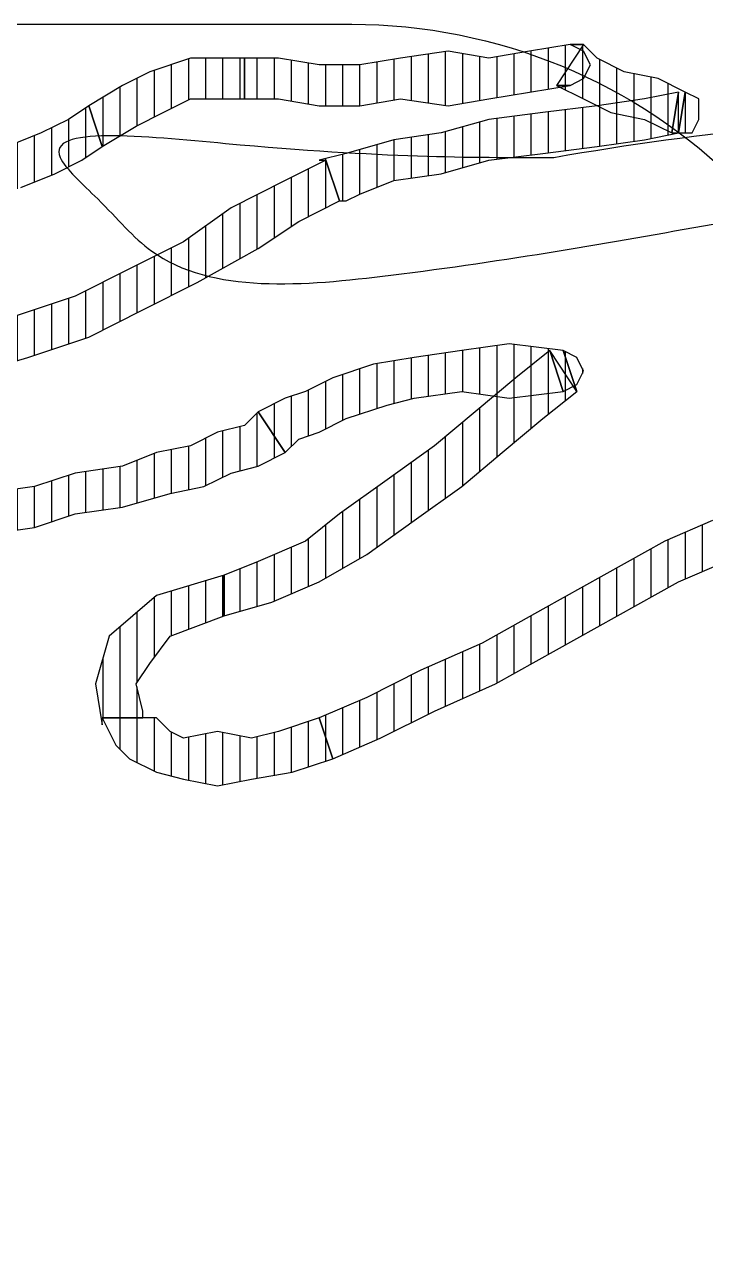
# Model space of a CAD drawing. Header units: millimetres. Extents: x 11489 to 12006, y 36725 to 37730.
# Drawn here: x 11569.95 to 11574.92, y 37447.32 to 37456.18 of the extents above; entities that cross this region are included whole.
import ezdxf

# ---------------------------------------------------------------- set-up
doc = ezdxf.new("R2010")
doc.units = ezdxf.units.MM
doc.layers.add('OC-Mutfak_Ekipman', color=252, linetype='Continuous')
doc.layers.add('S2000-002 Çizgi', color=7, linetype='Continuous')
pattern_1 = [(360, (-19413.11011, 29189.02214), (1e-16, 0.125), [25])]

# ---------------------------------------------------------------- blocks, each defined once
blk = doc.blocks.new('A$C72f7f077')
at = {"layer": 'S2000-002 Çizgi'}
blk.add_lwpolyline([(113, 3), (7, 3, -0.414214), (3, 7), (3, 63, -0.414214), (7, 67), (113, 67, -0.414214), (117, 63), (117, 7, -0.414214)], format="xyb", close=True, dxfattribs=at)
blk = doc.blocks.new('A$C0b4f8896')
at = {"ltscale": 30}
h = blk.add_hatch(dxfattribs=at)
h.set_pattern_fill('DC_LINES', color=256, scale=0.1, style=0)
h.set_pattern_definition(pattern_1)
edge = h.paths.add_edge_path(flags=0)
edge.add_line((9.7858, 18.3057), (9.9349, 18.0586))
edge.add_line((9.9349, 18.0586), (10.0839, 17.7119))
edge.add_line((10.0839, 17.7119), (10.3322, 17.2666))
edge.add_line((10.3322, 17.2666), (10.5806, 16.8213))
edge.add_line((10.5806, 16.8213), (10.829, 16.377))
edge.add_line((10.829, 16.377), (11.0277, 15.9316))
edge.add_line((11.0277, 15.9316), (11.2264, 15.5352))
edge.add_line((11.2264, 15.5352), (11.3754, 15.1895))
edge.add_line((11.3754, 15.1895), (11.6735, 15.2881))
edge.add_line((11.6735, 15.2881), (11.5244, 15.6348))
edge.add_line((11.5244, 15.6348), (11.3257, 16.0303))
edge.add_line((11.3257, 16.0303), (11.127, 16.4756))
edge.add_line((11.127, 16.4756), (10.8787, 16.9209))
edge.add_line((10.8787, 16.9209), (10.6303, 17.3662))
edge.add_line((10.6303, 17.3662), (10.382, 17.8115))
edge.add_line((10.382, 17.8115), (10.2329, 18.1572))
edge.add_line((10.2329, 18.1572), (10.0839, 18.4053))
h = blk.add_hatch(dxfattribs=at)
h.set_pattern_fill('DC_LINES', color=256, scale=0.1, style=0)
h.set_pattern_definition(pattern_1)
edge = h.paths.add_edge_path(flags=0)
edge.add_line((9.7858, 18.3057), (9.9349, 18.0586))
edge.add_line((9.9349, 18.0586), (10.0839, 17.7119))
edge.add_line((10.0839, 17.7119), (10.3322, 17.2666))
edge.add_line((10.3322, 17.2666), (10.5806, 16.8213))
edge.add_line((10.5806, 16.8213), (10.829, 16.377))
edge.add_line((10.829, 16.377), (11.0277, 15.9316))
edge.add_line((11.0277, 15.9316), (11.2264, 15.5352))
edge.add_line((11.2264, 15.5352), (11.3754, 15.1895))
edge.add_line((11.3754, 15.1895), (11.6735, 15.2881))
edge.add_line((11.6735, 15.2881), (11.5244, 15.6348))
edge.add_line((11.5244, 15.6348), (11.3257, 16.0303))
edge.add_line((11.3257, 16.0303), (11.127, 16.4756))
edge.add_line((11.127, 16.4756), (10.8787, 16.9209))
edge.add_line((10.8787, 16.9209), (10.6303, 17.3662))
edge.add_line((10.6303, 17.3662), (10.382, 17.8115))
edge.add_line((10.382, 17.8115), (10.2329, 18.1572))
edge.add_line((10.2329, 18.1572), (10.0839, 18.4053))
h = blk.add_hatch(dxfattribs=at)
h.set_pattern_fill('DC_LINES', color=256, scale=0.1, style=0)
h.set_pattern_definition(pattern_1)
edge = h.paths.add_edge_path(flags=0)
edge.add_line((7.1035, 17.8115), (6.8054, 17.8604))
edge.add_line((6.8054, 17.8604), (6.706, 17.6631))
edge.add_line((6.706, 17.6631), (6.6564, 17.415))
edge.add_line((6.6564, 17.415), (6.557, 17.2178))
edge.add_line((6.557, 17.2178), (6.4576, 17.1182))
edge.add_line((6.4576, 17.1182), (6.7557, 16.9209))
edge.add_line((6.7557, 16.9209), (6.855, 17.1182))
edge.add_line((6.855, 17.1182), (6.9544, 17.3164))
edge.add_line((6.9544, 17.3164), (7.0041, 17.5635))
edge.add_line((7.0041, 17.5635), (7.1035, 17.7617))
edge.add_line((7.1035, 17.7617), (6.8054, 17.8115))
edge.add_line((6.8054, 17.8115), (7.1035, 17.7617))
edge.add_line((7.1035, 17.7617), (7.1035, 17.9102))
edge.add_line((7.1035, 17.9102), (7.0041, 17.96))
edge.add_line((7.0041, 17.96), (6.855, 17.96))
edge.add_line((6.855, 17.96), (6.8054, 17.8604))
h = blk.add_hatch(dxfattribs=at)
h.set_pattern_fill('DC_LINES', color=256, scale=0.1, style=0)
h.set_pattern_definition(pattern_1)
edge = h.paths.add_edge_path(flags=0)
edge.add_line((7.1035, 17.8115), (6.8054, 17.8604))
edge.add_line((6.8054, 17.8604), (6.706, 17.6631))
edge.add_line((6.706, 17.6631), (6.6564, 17.415))
edge.add_line((6.6564, 17.415), (6.557, 17.2178))
edge.add_line((6.557, 17.2178), (6.4576, 17.1182))
edge.add_line((6.4576, 17.1182), (6.7557, 16.9209))
edge.add_line((6.7557, 16.9209), (6.855, 17.1182))
edge.add_line((6.855, 17.1182), (6.9544, 17.3164))
edge.add_line((6.9544, 17.3164), (7.0041, 17.5635))
edge.add_line((7.0041, 17.5635), (7.1035, 17.7617))
edge.add_line((7.1035, 17.7617), (6.8054, 17.8115))
edge.add_line((6.8054, 17.8115), (7.1035, 17.7617))
edge.add_line((7.1035, 17.7617), (7.1035, 17.9102))
edge.add_line((7.1035, 17.9102), (7.0041, 17.96))
edge.add_line((7.0041, 17.96), (6.855, 17.96))
edge.add_line((6.855, 17.96), (6.8054, 17.8604))
h = blk.add_hatch(dxfattribs=at)
h.set_pattern_fill('DC_LINES', color=256, scale=0.1, style=0)
h.set_pattern_definition(pattern_1)
edge = h.paths.add_edge_path(flags=0)
edge.add_line((7.6002, 15.3379), (7.6002, 15.3867))
edge.add_line((7.6002, 15.3867), (7.5505, 15.4863))
edge.add_line((7.5505, 15.4863), (7.4511, 15.7334))
edge.add_line((7.4511, 15.7334), (7.4015, 16.0791))
edge.add_line((7.4015, 16.0791), (7.3021, 16.4258))
edge.add_line((7.3021, 16.4258), (7.2524, 16.8213))
edge.add_line((7.2524, 16.8213), (7.2028, 17.2178))
edge.add_line((7.2028, 17.2178), (7.1531, 17.5635))
edge.add_line((7.1531, 17.5635), (7.1035, 17.8115))
edge.add_line((7.1035, 17.8115), (6.8054, 17.8115))
edge.add_line((6.8054, 17.8115), (6.855, 17.5635))
edge.add_line((6.855, 17.5635), (6.9047, 17.2178))
edge.add_line((6.9047, 17.2178), (6.9544, 16.8213))
edge.add_line((6.9544, 16.8213), (7.0041, 16.4258))
edge.add_line((7.0041, 16.4258), (7.1035, 16.0791))
edge.add_line((7.1035, 16.0791), (7.1531, 15.7334))
edge.add_line((7.1531, 15.7334), (7.2524, 15.3867))
edge.add_line((7.2524, 15.3867), (7.3021, 15.1895))
edge.add_line((7.3021, 15.1895), (7.3021, 15.2383))
h = blk.add_hatch(dxfattribs=at)
h.set_pattern_fill('DC_LINES', color=256, scale=0.1, style=0)
h.set_pattern_definition(pattern_1)
edge = h.paths.add_edge_path(flags=0)
edge.add_line((7.6002, 15.3379), (7.6002, 15.3867))
edge.add_line((7.6002, 15.3867), (7.5505, 15.4863))
edge.add_line((7.5505, 15.4863), (7.4511, 15.7334))
edge.add_line((7.4511, 15.7334), (7.4015, 16.0791))
edge.add_line((7.4015, 16.0791), (7.3021, 16.4258))
edge.add_line((7.3021, 16.4258), (7.2524, 16.8213))
edge.add_line((7.2524, 16.8213), (7.2028, 17.2178))
edge.add_line((7.2028, 17.2178), (7.1531, 17.5635))
edge.add_line((7.1531, 17.5635), (7.1035, 17.8115))
edge.add_line((7.1035, 17.8115), (6.8054, 17.8115))
edge.add_line((6.8054, 17.8115), (6.855, 17.5635))
edge.add_line((6.855, 17.5635), (6.9047, 17.2178))
edge.add_line((6.9047, 17.2178), (6.9544, 16.8213))
edge.add_line((6.9544, 16.8213), (7.0041, 16.4258))
edge.add_line((7.0041, 16.4258), (7.1035, 16.0791))
edge.add_line((7.1035, 16.0791), (7.1531, 15.7334))
edge.add_line((7.1531, 15.7334), (7.2524, 15.3867))
edge.add_line((7.2524, 15.3867), (7.3021, 15.1895))
edge.add_line((7.3021, 15.1895), (7.3021, 15.2383))
h = blk.add_hatch(dxfattribs=at)
h.set_pattern_fill('DC_LINES', color=256, scale=0.1, style=0)
h.set_pattern_definition(pattern_1)
edge = h.paths.add_edge_path(flags=0)
edge.add_line((6.4576, 17.1182), (6.4576, 17.0195))
edge.add_line((6.4576, 17.0195), (6.5073, 16.7227))
edge.add_line((6.5073, 16.7227), (6.557, 16.4258))
edge.add_line((6.557, 16.4258), (6.5073, 16.1289))
edge.add_line((6.5073, 16.1289), (6.557, 15.7822))
edge.add_line((6.557, 15.7822), (6.6067, 15.4863))
edge.add_line((6.6067, 15.4863), (6.6067, 15.1895))
edge.add_line((6.6067, 15.1895), (6.557, 14.8926))
edge.add_line((6.557, 14.8926), (6.557, 14.6445))
edge.add_line((6.557, 14.6445), (6.855, 14.6445))
edge.add_line((6.855, 14.6445), (6.855, 14.8926))
edge.add_line((6.855, 14.8926), (6.9047, 15.1895))
edge.add_line((6.9047, 15.1895), (6.9047, 15.4863))
edge.add_line((6.9047, 15.4863), (6.855, 15.7822))
edge.add_line((6.855, 15.7822), (6.9047, 16.1289))
edge.add_line((6.9047, 16.1289), (6.855, 16.4258))
edge.add_line((6.855, 16.4258), (6.8054, 16.7227))
edge.add_line((6.8054, 16.7227), (6.7557, 17.0195))
edge.add_line((6.7557, 17.0195), (6.7557, 16.9209))
edge.add_line((6.7557, 16.9209), (6.7557, 17.0195))
edge.add_line((6.7557, 17.0195), (6.706, 17.1182))
edge.add_line((6.706, 17.1182), (6.6067, 17.168))
edge.add_line((6.6067, 17.168), (6.5073, 17.1182))
edge.add_line((6.5073, 17.1182), (6.4576, 17.0195))
h = blk.add_hatch(dxfattribs=at)
h.set_pattern_fill('DC_LINES', color=256, scale=0.1, style=0)
h.set_pattern_definition(pattern_1)
edge = h.paths.add_edge_path(flags=0)
edge.add_line((6.4576, 17.1182), (6.4576, 17.0195))
edge.add_line((6.4576, 17.0195), (6.5073, 16.7227))
edge.add_line((6.5073, 16.7227), (6.557, 16.4258))
edge.add_line((6.557, 16.4258), (6.5073, 16.1289))
edge.add_line((6.5073, 16.1289), (6.557, 15.7822))
edge.add_line((6.557, 15.7822), (6.6067, 15.4863))
edge.add_line((6.6067, 15.4863), (6.6067, 15.1895))
edge.add_line((6.6067, 15.1895), (6.557, 14.8926))
edge.add_line((6.557, 14.8926), (6.557, 14.6445))
edge.add_line((6.557, 14.6445), (6.855, 14.6445))
edge.add_line((6.855, 14.6445), (6.855, 14.8926))
edge.add_line((6.855, 14.8926), (6.9047, 15.1895))
edge.add_line((6.9047, 15.1895), (6.9047, 15.4863))
edge.add_line((6.9047, 15.4863), (6.855, 15.7822))
edge.add_line((6.855, 15.7822), (6.9047, 16.1289))
edge.add_line((6.9047, 16.1289), (6.855, 16.4258))
edge.add_line((6.855, 16.4258), (6.8054, 16.7227))
edge.add_line((6.8054, 16.7227), (6.7557, 17.0195))
edge.add_line((6.7557, 17.0195), (6.7557, 16.9209))
edge.add_line((6.7557, 16.9209), (6.7557, 17.0195))
edge.add_line((6.7557, 17.0195), (6.706, 17.1182))
edge.add_line((6.706, 17.1182), (6.6067, 17.168))
edge.add_line((6.6067, 17.168), (6.5073, 17.1182))
edge.add_line((6.5073, 17.1182), (6.4576, 17.0195))
h = blk.add_hatch(dxfattribs=at)
h.set_pattern_fill('DC_LINES', color=256, scale=0.1, style=0)
h.set_pattern_definition(pattern_1)
edge = h.paths.add_edge_path(flags=0)
edge.add_line((8.991, 17.0693), (8.693, 16.9697))
edge.add_line((8.693, 16.9697), (8.6433, 16.5742))
edge.add_line((8.6433, 16.5742), (8.693, 16.2285))
edge.add_line((8.693, 16.2285), (8.7427, 15.8818))
edge.add_line((8.7427, 15.8818), (8.7924, 15.585))
edge.add_line((8.7924, 15.585), (8.8917, 15.2881))
edge.add_line((8.8917, 15.2881), (8.991, 15.0898))
edge.add_line((8.991, 15.0898), (9.0407, 14.9414))
edge.add_line((9.0407, 14.9414), (9.1401, 14.7441))
edge.add_line((9.1401, 14.7441), (9.4381, 14.9414))
edge.add_line((9.4381, 14.9414), (9.3387, 15.041))
edge.add_line((9.3387, 15.041), (9.2891, 15.1895))
edge.add_line((9.2891, 15.1895), (9.1897, 15.3867))
edge.add_line((9.1897, 15.3867), (9.0904, 15.6836))
edge.add_line((9.0904, 15.6836), (9.0407, 15.8818))
edge.add_line((9.0407, 15.8818), (8.991, 16.2285))
edge.add_line((8.991, 16.2285), (9.0407, 16.5742))
edge.add_line((9.0407, 16.5742), (8.991, 16.9697))
edge.add_line((8.991, 16.9697), (8.693, 16.8711))
edge.add_line((8.693, 16.8711), (8.991, 16.9697))
edge.add_line((8.991, 16.9697), (8.9414, 17.0693))
edge.add_line((8.9414, 17.0693), (8.842, 17.1182))
edge.add_line((8.842, 17.1182), (8.7427, 17.0693))
edge.add_line((8.7427, 17.0693), (8.693, 16.9697))
h = blk.add_hatch(dxfattribs=at)
h.set_pattern_fill('DC_LINES', color=256, scale=0.1, style=0)
h.set_pattern_definition(pattern_1)
edge = h.paths.add_edge_path(flags=0)
edge.add_line((8.991, 17.0693), (8.693, 16.9697))
edge.add_line((8.693, 16.9697), (8.6433, 16.5742))
edge.add_line((8.6433, 16.5742), (8.693, 16.2285))
edge.add_line((8.693, 16.2285), (8.7427, 15.8818))
edge.add_line((8.7427, 15.8818), (8.7924, 15.585))
edge.add_line((8.7924, 15.585), (8.8917, 15.2881))
edge.add_line((8.8917, 15.2881), (8.991, 15.0898))
edge.add_line((8.991, 15.0898), (9.0407, 14.9414))
edge.add_line((9.0407, 14.9414), (9.1401, 14.7441))
edge.add_line((9.1401, 14.7441), (9.4381, 14.9414))
edge.add_line((9.4381, 14.9414), (9.3387, 15.041))
edge.add_line((9.3387, 15.041), (9.2891, 15.1895))
edge.add_line((9.2891, 15.1895), (9.1897, 15.3867))
edge.add_line((9.1897, 15.3867), (9.0904, 15.6836))
edge.add_line((9.0904, 15.6836), (9.0407, 15.8818))
edge.add_line((9.0407, 15.8818), (8.991, 16.2285))
edge.add_line((8.991, 16.2285), (9.0407, 16.5742))
edge.add_line((9.0407, 16.5742), (8.991, 16.9697))
edge.add_line((8.991, 16.9697), (8.693, 16.8711))
edge.add_line((8.693, 16.8711), (8.991, 16.9697))
edge.add_line((8.991, 16.9697), (8.9414, 17.0693))
edge.add_line((8.9414, 17.0693), (8.842, 17.1182))
edge.add_line((8.842, 17.1182), (8.7427, 17.0693))
edge.add_line((8.7427, 17.0693), (8.693, 16.9697))
h = blk.add_hatch(dxfattribs=at)
h.set_pattern_fill('DC_LINES', color=256, scale=0.1, style=0)
h.set_pattern_definition(pattern_1)
edge = h.paths.add_edge_path(flags=0)
edge.add_line((10.6303, 14.4961), (10.5309, 14.8428))
edge.add_line((10.5309, 14.8428), (10.382, 15.1895))
edge.add_line((10.382, 15.1895), (10.1832, 15.5352))
edge.add_line((10.1832, 15.5352), (9.9349, 15.8818))
edge.add_line((9.9349, 15.8818), (9.6865, 16.2285))
edge.add_line((9.6865, 16.2285), (9.4381, 16.5244))
edge.add_line((9.4381, 16.5244), (9.1897, 16.8213))
edge.add_line((9.1897, 16.8213), (8.991, 17.0693))
edge.add_line((8.991, 17.0693), (8.693, 16.8711))
edge.add_line((8.693, 16.8711), (8.8917, 16.624))
edge.add_line((8.8917, 16.624), (9.1401, 16.3271))
edge.add_line((9.1401, 16.3271), (9.3884, 16.0303))
edge.add_line((9.3884, 16.0303), (9.6368, 15.6836))
edge.add_line((9.6368, 15.6836), (9.8852, 15.3379))
edge.add_line((9.8852, 15.3379), (10.0839, 15.0898))
edge.add_line((10.0839, 15.0898), (10.2329, 14.7441))
edge.add_line((10.2329, 14.7441), (10.3322, 14.4961))
h = blk.add_hatch(dxfattribs=at)
h.set_pattern_fill('DC_LINES', color=256, scale=0.1, style=0)
h.set_pattern_definition(pattern_1)
edge = h.paths.add_edge_path(flags=0)
edge.add_line((10.6303, 14.4961), (10.5309, 14.8428))
edge.add_line((10.5309, 14.8428), (10.382, 15.1895))
edge.add_line((10.382, 15.1895), (10.1832, 15.5352))
edge.add_line((10.1832, 15.5352), (9.9349, 15.8818))
edge.add_line((9.9349, 15.8818), (9.6865, 16.2285))
edge.add_line((9.6865, 16.2285), (9.4381, 16.5244))
edge.add_line((9.4381, 16.5244), (9.1897, 16.8213))
edge.add_line((9.1897, 16.8213), (8.991, 17.0693))
edge.add_line((8.991, 17.0693), (8.693, 16.8711))
edge.add_line((8.693, 16.8711), (8.8917, 16.624))
edge.add_line((8.8917, 16.624), (9.1401, 16.3271))
edge.add_line((9.1401, 16.3271), (9.3884, 16.0303))
edge.add_line((9.3884, 16.0303), (9.6368, 15.6836))
edge.add_line((9.6368, 15.6836), (9.8852, 15.3379))
edge.add_line((9.8852, 15.3379), (10.0839, 15.0898))
edge.add_line((10.0839, 15.0898), (10.2329, 14.7441))
edge.add_line((10.2329, 14.7441), (10.3322, 14.4961))
h = blk.add_hatch(dxfattribs=at)
h.set_pattern_fill('DC_LINES', color=256, scale=0.1, style=0)
h.set_pattern_definition(pattern_1)
edge = h.paths.add_edge_path(flags=0)
edge.add_line((8.991, 12.0723), (8.8917, 12.5664))
edge.add_line((8.8917, 12.5664), (8.7427, 13.0615))
edge.add_line((8.7427, 13.0615), (8.5936, 13.5068))
edge.add_line((8.5936, 13.5068), (8.395, 13.9023))
edge.add_line((8.395, 13.9023), (8.1963, 14.2988))
edge.add_line((8.1963, 14.2988), (7.9479, 14.7441))
edge.add_line((7.9479, 14.7441), (7.7492, 15.041))
edge.add_line((7.7492, 15.041), (7.6002, 15.3379))
edge.add_line((7.6002, 15.3379), (7.3021, 15.2383))
edge.add_line((7.3021, 15.2383), (7.4511, 14.9414))
edge.add_line((7.4511, 14.9414), (7.6498, 14.5459))
edge.add_line((7.6498, 14.5459), (7.8982, 14.1992))
edge.add_line((7.8982, 14.1992), (8.0969, 13.8037))
edge.add_line((8.0969, 13.8037), (8.2956, 13.4082))
edge.add_line((8.2956, 13.4082), (8.4446, 12.9629))
edge.add_line((8.4446, 12.9629), (8.5936, 12.4678))
edge.add_line((8.5936, 12.4678), (8.693, 12.0723))
h = blk.add_hatch(dxfattribs=at)
h.set_pattern_fill('DC_LINES', color=256, scale=0.1, style=0)
h.set_pattern_definition(pattern_1)
edge = h.paths.add_edge_path(flags=0)
edge.add_line((8.991, 12.0723), (8.8917, 12.5664))
edge.add_line((8.8917, 12.5664), (8.7427, 13.0615))
edge.add_line((8.7427, 13.0615), (8.5936, 13.5068))
edge.add_line((8.5936, 13.5068), (8.395, 13.9023))
edge.add_line((8.395, 13.9023), (8.1963, 14.2988))
edge.add_line((8.1963, 14.2988), (7.9479, 14.7441))
edge.add_line((7.9479, 14.7441), (7.7492, 15.041))
edge.add_line((7.7492, 15.041), (7.6002, 15.3379))
edge.add_line((7.6002, 15.3379), (7.3021, 15.2383))
edge.add_line((7.3021, 15.2383), (7.4511, 14.9414))
edge.add_line((7.4511, 14.9414), (7.6498, 14.5459))
edge.add_line((7.6498, 14.5459), (7.8982, 14.1992))
edge.add_line((7.8982, 14.1992), (8.0969, 13.8037))
edge.add_line((8.0969, 13.8037), (8.2956, 13.4082))
edge.add_line((8.2956, 13.4082), (8.4446, 12.9629))
edge.add_line((8.4446, 12.9629), (8.5936, 12.4678))
edge.add_line((8.5936, 12.4678), (8.693, 12.0723))
h = blk.add_hatch(dxfattribs=at)
h.set_pattern_fill('DC_LINES', color=256, scale=0.1, style=0)
h.set_pattern_definition(pattern_1)
edge = h.paths.add_edge_path(flags=0)
edge.add_line((11.3754, 15.1895), (11.4748, 14.8926))
edge.add_line((11.4748, 14.8926), (11.5244, 14.6943))
edge.add_line((11.5244, 14.6943), (11.4748, 14.4473))
edge.add_line((11.4748, 14.4473), (11.5244, 14.1992))
edge.add_line((11.5244, 14.1992), (11.4748, 14.1006))
edge.add_line((11.4748, 14.1006), (11.3754, 14.002))
edge.add_line((11.3754, 14.002), (11.3754, 13.9023))
edge.add_line((11.3754, 13.9023), (11.3754, 13.6055))
edge.add_line((11.3754, 13.6055), (11.5741, 13.7051))
edge.add_line((11.5741, 13.7051), (11.6735, 13.8037))
edge.add_line((11.6735, 13.8037), (11.7728, 14.002))
edge.add_line((11.7728, 14.002), (11.8224, 14.1992))
edge.add_line((11.8224, 14.1992), (11.8721, 14.4473))
edge.add_line((11.8721, 14.4473), (11.8224, 14.6943))
edge.add_line((11.8224, 14.6943), (11.7728, 14.9912))
edge.add_line((11.7728, 14.9912), (11.6735, 15.2881))
h = blk.add_hatch(dxfattribs=at)
h.set_pattern_fill('DC_LINES', color=256, scale=0.1, style=0)
h.set_pattern_definition(pattern_1)
edge = h.paths.add_edge_path(flags=0)
edge.add_line((11.3754, 15.1895), (11.4748, 14.8926))
edge.add_line((11.4748, 14.8926), (11.5244, 14.6943))
edge.add_line((11.5244, 14.6943), (11.4748, 14.4473))
edge.add_line((11.4748, 14.4473), (11.5244, 14.1992))
edge.add_line((11.5244, 14.1992), (11.4748, 14.1006))
edge.add_line((11.4748, 14.1006), (11.3754, 14.002))
edge.add_line((11.3754, 14.002), (11.3754, 13.9023))
edge.add_line((11.3754, 13.9023), (11.3754, 13.6055))
edge.add_line((11.3754, 13.6055), (11.5741, 13.7051))
edge.add_line((11.5741, 13.7051), (11.6735, 13.8037))
edge.add_line((11.6735, 13.8037), (11.7728, 14.002))
edge.add_line((11.7728, 14.002), (11.8224, 14.1992))
edge.add_line((11.8224, 14.1992), (11.8721, 14.4473))
edge.add_line((11.8721, 14.4473), (11.8224, 14.6943))
edge.add_line((11.8224, 14.6943), (11.7728, 14.9912))
edge.add_line((11.7728, 14.9912), (11.6735, 15.2881))
h = blk.add_hatch(dxfattribs=at)
h.set_pattern_fill('DC_LINES', color=256, scale=0.1, style=0)
h.set_pattern_definition(pattern_1)
edge = h.paths.add_edge_path(flags=0)
edge.add_line((9.1401, 14.7441), (9.2394, 14.6445))
edge.add_line((9.2394, 14.6445), (9.2891, 14.4473))
edge.add_line((9.2891, 14.4473), (9.3884, 14.249))
edge.add_line((9.3884, 14.249), (9.4381, 14.002))
edge.add_line((9.4381, 14.002), (9.5375, 13.7539))
edge.add_line((9.5375, 13.7539), (9.5871, 13.4082))
edge.add_line((9.5871, 13.4082), (9.6865, 13.1113))
edge.add_line((9.6865, 13.1113), (9.7362, 12.7646))
edge.add_line((9.7362, 12.7646), (10.0342, 12.7646))
edge.add_line((10.0342, 12.7646), (9.9845, 13.1113))
edge.add_line((9.9845, 13.1113), (9.8852, 13.4082))
edge.add_line((9.8852, 13.4082), (9.8355, 13.7539))
edge.add_line((9.8355, 13.7539), (9.7362, 14.1006))
edge.add_line((9.7362, 14.1006), (9.6865, 14.3477))
edge.add_line((9.6865, 14.3477), (9.5871, 14.5459))
edge.add_line((9.5871, 14.5459), (9.5375, 14.7441))
edge.add_line((9.5375, 14.7441), (9.4381, 14.9414))
h = blk.add_hatch(dxfattribs=at)
h.set_pattern_fill('DC_LINES', color=256, scale=0.1, style=0)
h.set_pattern_definition(pattern_1)
edge = h.paths.add_edge_path(flags=0)
edge.add_line((9.1401, 14.7441), (9.2394, 14.6445))
edge.add_line((9.2394, 14.6445), (9.2891, 14.4473))
edge.add_line((9.2891, 14.4473), (9.3884, 14.249))
edge.add_line((9.3884, 14.249), (9.4381, 14.002))
edge.add_line((9.4381, 14.002), (9.5375, 13.7539))
edge.add_line((9.5375, 13.7539), (9.5871, 13.4082))
edge.add_line((9.5871, 13.4082), (9.6865, 13.1113))
edge.add_line((9.6865, 13.1113), (9.7362, 12.7646))
edge.add_line((9.7362, 12.7646), (10.0342, 12.7646))
edge.add_line((10.0342, 12.7646), (9.9845, 13.1113))
edge.add_line((9.9845, 13.1113), (9.8852, 13.4082))
edge.add_line((9.8852, 13.4082), (9.8355, 13.7539))
edge.add_line((9.8355, 13.7539), (9.7362, 14.1006))
edge.add_line((9.7362, 14.1006), (9.6865, 14.3477))
edge.add_line((9.6865, 14.3477), (9.5871, 14.5459))
edge.add_line((9.5871, 14.5459), (9.5375, 14.7441))
edge.add_line((9.5375, 14.7441), (9.4381, 14.9414))
h = blk.add_hatch(dxfattribs=at)
h.set_pattern_fill('DC_LINES', color=256, scale=0.1, style=0)
h.set_pattern_definition(pattern_1)
edge = h.paths.add_edge_path(flags=0)
edge.add_line((6.557, 14.6445), (6.557, 14.249))
edge.add_line((6.557, 14.249), (6.6564, 13.9521))
edge.add_line((6.6564, 13.9521), (6.7557, 13.7539))
edge.add_line((6.7557, 13.7539), (6.9047, 13.5068))
edge.add_line((6.9047, 13.5068), (7.2028, 13.6055))
edge.add_line((7.2028, 13.6055), (7.0537, 13.8535))
edge.add_line((7.0537, 13.8535), (6.9544, 14.0508))
edge.add_line((6.9544, 14.0508), (6.855, 14.249))
edge.add_line((6.855, 14.249), (6.855, 14.6445))
h = blk.add_hatch(dxfattribs=at)
h.set_pattern_fill('DC_LINES', color=256, scale=0.1, style=0)
h.set_pattern_definition(pattern_1)
edge = h.paths.add_edge_path(flags=0)
edge.add_line((6.557, 14.6445), (6.557, 14.249))
edge.add_line((6.557, 14.249), (6.6564, 13.9521))
edge.add_line((6.6564, 13.9521), (6.7557, 13.7539))
edge.add_line((6.7557, 13.7539), (6.9047, 13.5068))
edge.add_line((6.9047, 13.5068), (7.2028, 13.6055))
edge.add_line((7.2028, 13.6055), (7.0537, 13.8535))
edge.add_line((7.0537, 13.8535), (6.9544, 14.0508))
edge.add_line((6.9544, 14.0508), (6.855, 14.249))
edge.add_line((6.855, 14.249), (6.855, 14.6445))
h = blk.add_hatch(dxfattribs=at)
h.set_pattern_fill('DC_LINES', color=256, scale=0.1, style=0)
h.set_pattern_definition(pattern_1)
edge = h.paths.add_edge_path(flags=0)
edge.add_line((11.3754, 13.9023), (11.3257, 13.9023))
edge.add_line((11.3257, 13.9023), (11.127, 13.8535))
edge.add_line((11.127, 13.8535), (10.978, 13.9521))
edge.add_line((10.978, 13.9521), (10.7793, 14.1006))
edge.add_line((10.7793, 14.1006), (10.6303, 14.4961))
edge.add_line((10.6303, 14.4961), (10.3322, 14.4961))
edge.add_line((10.3322, 14.4961), (10.4813, 14.002))
edge.add_line((10.4813, 14.002), (10.7793, 13.6553))
edge.add_line((10.7793, 13.6553), (11.127, 13.5566))
edge.add_line((11.127, 13.5566), (11.4251, 13.6055))
edge.add_line((11.4251, 13.6055), (11.3754, 13.6055))
h = blk.add_hatch(dxfattribs=at)
h.set_pattern_fill('DC_LINES', color=256, scale=0.1, style=0)
h.set_pattern_definition(pattern_1)
edge = h.paths.add_edge_path(flags=0)
edge.add_line((11.3754, 13.9023), (11.3257, 13.9023))
edge.add_line((11.3257, 13.9023), (11.127, 13.8535))
edge.add_line((11.127, 13.8535), (10.978, 13.9521))
edge.add_line((10.978, 13.9521), (10.7793, 14.1006))
edge.add_line((10.7793, 14.1006), (10.6303, 14.4961))
edge.add_line((10.6303, 14.4961), (10.3322, 14.4961))
edge.add_line((10.3322, 14.4961), (10.4813, 14.002))
edge.add_line((10.4813, 14.002), (10.7793, 13.6553))
edge.add_line((10.7793, 13.6553), (11.127, 13.5566))
edge.add_line((11.127, 13.5566), (11.4251, 13.6055))
edge.add_line((11.4251, 13.6055), (11.3754, 13.6055))
h = blk.add_hatch(dxfattribs=at)
h.set_pattern_fill('DC_LINES', color=256, scale=0.1, style=0)
h.set_pattern_definition(pattern_1)
edge = h.paths.add_edge_path(flags=0)
edge.add_line((6.9047, 13.5068), (7.0041, 13.3584))
edge.add_line((7.0041, 13.3584), (7.1035, 13.1602))
edge.add_line((7.1035, 13.1602), (7.2028, 12.9131))
edge.add_line((7.2028, 12.9131), (7.3021, 12.666))
edge.add_line((7.3021, 12.666), (7.4015, 12.418))
edge.add_line((7.4015, 12.418), (7.5008, 12.1221))
edge.add_line((7.5008, 12.1221), (7.5505, 11.9736))
edge.add_line((7.5505, 11.9736), (7.6002, 11.7754))
edge.add_line((7.6002, 11.7754), (7.8982, 11.7754))
edge.add_line((7.8982, 11.7754), (7.8485, 11.9736))
edge.add_line((7.8485, 11.9736), (7.7989, 12.2207))
edge.add_line((7.7989, 12.2207), (7.6995, 12.5176))
edge.add_line((7.6995, 12.5176), (7.6002, 12.7646))
edge.add_line((7.6002, 12.7646), (7.5008, 13.0117))
edge.add_line((7.5008, 13.0117), (7.4015, 13.2598))
edge.add_line((7.4015, 13.2598), (7.3021, 13.457))
edge.add_line((7.3021, 13.457), (7.2028, 13.6055))
h = blk.add_hatch(dxfattribs=at)
h.set_pattern_fill('DC_LINES', color=256, scale=0.1, style=0)
h.set_pattern_definition(pattern_1)
edge = h.paths.add_edge_path(flags=0)
edge.add_line((6.9047, 13.5068), (7.0041, 13.3584))
edge.add_line((7.0041, 13.3584), (7.1035, 13.1602))
edge.add_line((7.1035, 13.1602), (7.2028, 12.9131))
edge.add_line((7.2028, 12.9131), (7.3021, 12.666))
edge.add_line((7.3021, 12.666), (7.4015, 12.418))
edge.add_line((7.4015, 12.418), (7.5008, 12.1221))
edge.add_line((7.5008, 12.1221), (7.5505, 11.9736))
edge.add_line((7.5505, 11.9736), (7.6002, 11.7754))
edge.add_line((7.6002, 11.7754), (7.8982, 11.7754))
edge.add_line((7.8982, 11.7754), (7.8485, 11.9736))
edge.add_line((7.8485, 11.9736), (7.7989, 12.2207))
edge.add_line((7.7989, 12.2207), (7.6995, 12.5176))
edge.add_line((7.6995, 12.5176), (7.6002, 12.7646))
edge.add_line((7.6002, 12.7646), (7.5008, 13.0117))
edge.add_line((7.5008, 13.0117), (7.4015, 13.2598))
edge.add_line((7.4015, 13.2598), (7.3021, 13.457))
edge.add_line((7.3021, 13.457), (7.2028, 13.6055))
for p, q in [((10.382, 17.8115), (10.2329, 18.1572)), ((10.382, 17.8115), (10.2329, 18.1572)), ((9.9349, 18.0586), (10.0839, 17.7119)), ((9.9349, 18.0586), (10.0839, 17.7119)), ((6.855, 17.96), (6.8054, 17.8604)), ((6.855, 17.96), (6.8054, 17.8604)), ((7.0041, 17.96), (6.855, 17.96)), ((7.0041, 17.96), (6.855, 17.96)), ((7.1035, 17.9102), (7.0041, 17.96)), ((7.1035, 17.9102), (7.0041, 17.96)), ((7.1035, 17.7617), (7.1035, 17.9102)), ((7.1035, 17.7617), (7.1035, 17.9102)), ((6.8054, 17.8604), (6.706, 17.6631)), ((6.8054, 17.8604), (6.706, 17.6631)), ((7.1035, 17.8115), (6.8054, 17.8604)), ((6.8054, 17.8604), (7.1035, 17.8115)), ((7.1035, 17.8115), (6.8054, 17.8604)), ((6.8054, 17.8604), (7.1035, 17.8115)), ((7.1035, 17.7617), (6.8054, 17.8115)), ((6.8054, 17.8115), (7.1035, 17.7617)), ((7.1035, 17.8115), (6.8054, 17.8115)), ((6.8054, 17.8115), (6.855, 17.5635)), ((7.1035, 17.8115), (6.8054, 17.8115)), ((6.8054, 17.8115), (6.855, 17.5635)), ((7.1035, 17.7617), (6.8054, 17.8115)), ((6.8054, 17.8115), (7.1035, 17.7617)), ((7.0041, 17.5635), (7.1035, 17.7617)), ((7.0041, 17.5635), (7.1035, 17.7617)), ((7.1035, 17.8115), (7.1035, 17.8115)), ((7.1531, 17.5635), (7.1035, 17.8115)), ((7.1531, 17.5635), (7.1035, 17.8115)), ((7.1035, 17.8115), (7.1035, 17.8115)), ((10.6303, 17.3662), (10.382, 17.8115)), ((10.6303, 17.3662), (10.382, 17.8115)), ((6.706, 17.6631), (6.6564, 17.415)), ((6.706, 17.6631), (6.6564, 17.415)), ((10.0839, 17.7119), (10.3322, 17.2666)), ((10.0839, 17.7119), (10.3322, 17.2666)), ((6.855, 17.5635), (6.9047, 17.2178)), ((6.855, 17.5635), (6.9047, 17.2178)), ((6.9544, 17.3164), (7.0041, 17.5635)), ((6.9544, 17.3164), (7.0041, 17.5635)), ((7.2028, 17.2178), (7.1531, 17.5635)), ((7.2028, 17.2178), (7.1531, 17.5635)), ((6.6564, 17.415), (6.557, 17.2178)), ((6.6564, 17.415), (6.557, 17.2178)), ((6.855, 17.1182), (6.9544, 17.3164)), ((6.855, 17.1182), (6.9544, 17.3164)), ((10.8787, 16.9209), (10.6303, 17.3662)), ((10.8787, 16.9209), (10.6303, 17.3662)), ((6.557, 17.2178), (6.4576, 17.1182)), ((6.557, 17.2178), (6.4576, 17.1182)), ((6.9047, 17.2178), (6.9544, 16.8213)), ((6.9047, 17.2178), (6.9544, 16.8213)), ((7.2524, 16.8213), (7.2028, 17.2178)), ((7.2524, 16.8213), (7.2028, 17.2178)), ((10.3322, 17.2666), (10.5806, 16.8213)), ((10.3322, 17.2666), (10.5806, 16.8213)), ((6.4576, 17.1182), (6.7557, 16.9209)), ((6.4576, 17.1182), (6.4576, 17.0195)), ((6.5073, 17.1182), (6.4576, 17.0195)), ((6.4576, 17.0195), (6.4576, 17.1182)), ((6.4576, 17.1182), (6.4576, 17.1182)), ((6.4576, 17.1182), (6.4576, 17.0195)), ((6.5073, 17.1182), (6.4576, 17.0195)), ((6.4576, 17.0195), (6.4576, 17.1182)), ((6.4576, 17.1182), (6.4576, 17.1182)), ((6.4576, 17.1182), (6.7557, 16.9209)), ((6.6067, 17.168), (6.5073, 17.1182)), ((6.6067, 17.168), (6.5073, 17.1182)), ((6.706, 17.1182), (6.6067, 17.168)), ((6.706, 17.1182), (6.6067, 17.168)), ((6.7557, 17.0195), (6.706, 17.1182)), ((6.7557, 17.0195), (6.706, 17.1182)), ((6.7557, 16.9209), (6.855, 17.1182)), ((6.7557, 16.9209), (6.855, 17.1182)), ((8.842, 17.1182), (8.7427, 17.0693)), ((8.842, 17.1182), (8.7427, 17.0693)), ((8.9414, 17.0693), (8.842, 17.1182)), ((8.9414, 17.0693), (8.842, 17.1182)), ((6.4576, 17.0195), (6.5073, 16.7227)), ((6.4576, 17.0195), (6.5073, 16.7227)), ((6.8054, 16.7227), (6.7557, 17.0195)), ((6.7557, 17.0195), (6.7557, 16.9209)), ((6.7557, 16.9209), (6.7557, 17.0195)), ((6.8054, 16.7227), (6.7557, 17.0195)), ((6.7557, 17.0195), (6.7557, 16.9209)), ((6.7557, 16.9209), (6.7557, 17.0195)), ((8.991, 17.0693), (8.693, 16.9697)), ((8.7427, 17.0693), (8.693, 16.9697)), ((8.693, 16.9697), (8.991, 17.0693)), ((8.991, 17.0693), (8.693, 16.8711)), ((8.991, 17.0693), (8.693, 16.9697)), ((8.7427, 17.0693), (8.693, 16.9697)), ((8.693, 16.9697), (8.991, 17.0693)), ((8.991, 17.0693), (8.693, 16.8711)), ((8.991, 16.9697), (8.9414, 17.0693)), ((8.991, 16.9697), (8.9414, 17.0693)), ((8.991, 17.0693), (8.991, 17.0693)), ((9.1897, 16.8213), (8.991, 17.0693)), ((8.991, 17.0693), (8.991, 17.0693)), ((9.1897, 16.8213), (8.991, 17.0693)), ((8.693, 16.9697), (8.6433, 16.5742)), ((8.693, 16.9697), (8.6433, 16.5742)), ((8.991, 16.9697), (8.693, 16.8711)), ((8.693, 16.8711), (8.991, 16.9697)), ((8.991, 16.9697), (8.693, 16.8711)), ((8.693, 16.8711), (8.991, 16.9697)), ((9.0407, 16.5742), (8.991, 16.9697)), ((9.0407, 16.5742), (8.991, 16.9697)), ((8.693, 16.8711), (8.8917, 16.624)), ((8.693, 16.8711), (8.8917, 16.624)), ((11.127, 16.4756), (10.8787, 16.9209)), ((11.127, 16.4756), (10.8787, 16.9209)), ((6.9544, 16.8213), (7.0041, 16.4258)), ((6.9544, 16.8213), (7.0041, 16.4258)), ((7.3021, 16.4258), (7.2524, 16.8213)), ((7.3021, 16.4258), (7.2524, 16.8213)), ((9.4381, 16.5244), (9.1897, 16.8213)), ((9.4381, 16.5244), (9.1897, 16.8213)), ((10.5806, 16.8213), (10.829, 16.377)), ((10.5806, 16.8213), (10.829, 16.377)), ((6.5073, 16.7227), (6.557, 16.4258)), ((6.5073, 16.7227), (6.557, 16.4258)), ((6.855, 16.4258), (6.8054, 16.7227)), ((6.855, 16.4258), (6.8054, 16.7227)), ((8.6433, 16.5742), (8.693, 16.2285)), ((8.6433, 16.5742), (8.693, 16.2285)), ((8.8917, 16.624), (9.1401, 16.3271)), ((8.8917, 16.624), (9.1401, 16.3271)), ((8.991, 16.2285), (9.0407, 16.5742)), ((8.991, 16.2285), (9.0407, 16.5742)), ((9.6865, 16.2285), (9.4381, 16.5244)), ((9.6865, 16.2285), (9.4381, 16.5244)), ((6.557, 16.4258), (6.5073, 16.1289)), ((6.557, 16.4258), (6.5073, 16.1289)), ((6.9047, 16.1289), (6.855, 16.4258)), ((6.9047, 16.1289), (6.855, 16.4258)), ((7.0041, 16.4258), (7.1035, 16.0791)), ((7.0041, 16.4258), (7.1035, 16.0791)), ((7.4015, 16.0791), (7.3021, 16.4258)), ((7.4015, 16.0791), (7.3021, 16.4258)), ((11.3257, 16.0303), (11.127, 16.4756)), ((11.3257, 16.0303), (11.127, 16.4756)), ((9.1401, 16.3271), (9.3884, 16.0303)), ((9.1401, 16.3271), (9.3884, 16.0303)), ((10.829, 16.377), (11.0277, 15.9316)), ((10.829, 16.377), (11.0277, 15.9316)), ((8.693, 16.2285), (8.7427, 15.8818)), ((8.693, 16.2285), (8.7427, 15.8818)), ((9.0407, 15.8818), (8.991, 16.2285)), ((9.0407, 15.8818), (8.991, 16.2285)), ((9.9349, 15.8818), (9.6865, 16.2285)), ((9.9349, 15.8818), (9.6865, 16.2285)), ((6.5073, 16.1289), (6.557, 15.7822)), ((6.5073, 16.1289), (6.557, 15.7822)), ((6.855, 15.7822), (6.9047, 16.1289)), ((6.855, 15.7822), (6.9047, 16.1289)), ((7.1035, 16.0791), (7.1531, 15.7334)), ((7.1035, 16.0791), (7.1531, 15.7334)), ((7.4511, 15.7334), (7.4015, 16.0791)), ((7.4511, 15.7334), (7.4015, 16.0791)), ((9.3884, 16.0303), (9.6368, 15.6836)), ((9.3884, 16.0303), (9.6368, 15.6836)), ((11.5244, 15.6348), (11.3257, 16.0303)), ((11.5244, 15.6348), (11.3257, 16.0303)), ((8.7427, 15.8818), (8.7924, 15.585)), ((8.7427, 15.8818), (8.7924, 15.585)), ((9.0904, 15.6836), (9.0407, 15.8818)), ((9.0904, 15.6836), (9.0407, 15.8818)), ((10.1832, 15.5352), (9.9349, 15.8818)), ((10.1832, 15.5352), (9.9349, 15.8818)), ((11.0277, 15.9316), (11.2264, 15.5352)), ((11.0277, 15.9316), (11.2264, 15.5352)), ((6.557, 15.7822), (6.6067, 15.4863)), ((6.557, 15.7822), (6.6067, 15.4863)), ((6.9047, 15.4863), (6.855, 15.7822)), ((6.9047, 15.4863), (6.855, 15.7822)), ((7.1531, 15.7334), (7.2524, 15.3867)), ((7.1531, 15.7334), (7.2524, 15.3867)), ((7.5505, 15.4863), (7.4511, 15.7334)), ((7.5505, 15.4863), (7.4511, 15.7334)), ((9.1897, 15.3867), (9.0904, 15.6836)), ((9.1897, 15.3867), (9.0904, 15.6836)), ((9.6368, 15.6836), (9.8852, 15.3379)), ((9.6368, 15.6836), (9.8852, 15.3379)), ((11.6735, 15.2881), (11.5244, 15.6348)), ((11.6735, 15.2881), (11.5244, 15.6348)), ((8.7924, 15.585), (8.8917, 15.2881)), ((8.7924, 15.585), (8.8917, 15.2881)), ((10.382, 15.1895), (10.1832, 15.5352)), ((10.382, 15.1895), (10.1832, 15.5352)), ((11.2264, 15.5352), (11.3754, 15.1895)), ((11.2264, 15.5352), (11.3754, 15.1895)), ((6.6067, 15.4863), (6.6067, 15.1895)), ((6.6067, 15.4863), (6.6067, 15.1895)), ((6.9047, 15.1895), (6.9047, 15.4863)), ((6.9047, 15.1895), (6.9047, 15.4863)), ((7.6002, 15.3867), (7.5505, 15.4863)), ((7.6002, 15.3867), (7.5505, 15.4863)), ((7.2524, 15.3867), (7.3021, 15.1895)), ((7.2524, 15.3867), (7.3021, 15.1895)), ((7.6002, 15.3379), (7.3021, 15.2383)), ((7.6002, 15.3379), (7.3021, 15.2383)), ((7.3021, 15.2383), (7.6002, 15.3379)), ((7.3021, 15.2383), (7.6002, 15.3379)), ((7.6002, 15.3379), (7.6002, 15.3867)), ((7.6002, 15.3379), (7.6002, 15.3867)), ((7.7492, 15.041), (7.6002, 15.3379)), ((7.7492, 15.041), (7.6002, 15.3379)), ((7.6002, 15.3379), (7.6002, 15.3379)), ((7.6002, 15.3379), (7.6002, 15.3379)), ((9.2891, 15.1895), (9.1897, 15.3867)), ((9.2891, 15.1895), (9.1897, 15.3867)), ((9.8852, 15.3379), (10.0839, 15.0898)), ((9.8852, 15.3379), (10.0839, 15.0898)), ((8.8917, 15.2881), (8.991, 15.0898)), ((8.8917, 15.2881), (8.991, 15.0898)), ((11.6735, 15.2881), (11.3754, 15.1895)), ((11.6735, 15.2881), (11.3754, 15.1895)), ((11.3754, 15.1895), (11.6735, 15.2881)), ((11.3754, 15.1895), (11.6735, 15.2881)), ((11.7728, 14.9912), (11.6735, 15.2881)), ((11.6735, 15.2881), (11.6735, 15.2881)), ((11.7728, 14.9912), (11.6735, 15.2881)), ((11.6735, 15.2881), (11.6735, 15.2881)), ((6.6067, 15.1895), (6.557, 14.8926)), ((6.6067, 15.1895), (6.557, 14.8926)), ((6.855, 14.8926), (6.9047, 15.1895)), ((6.855, 14.8926), (6.9047, 15.1895)), ((7.3021, 15.2383), (7.4511, 14.9414)), ((7.3021, 15.2383), (7.4511, 14.9414)), ((7.3021, 15.1895), (7.3021, 15.2383)), ((7.3021, 15.1895), (7.3021, 15.2383)), ((9.3387, 15.041), (9.2891, 15.1895)), ((9.3387, 15.041), (9.2891, 15.1895)), ((10.5309, 14.8428), (10.382, 15.1895)), ((10.5309, 14.8428), (10.382, 15.1895)), ((11.3754, 15.1895), (11.3754, 15.1895)), ((11.3754, 15.1895), (11.4748, 14.8926)), ((11.3754, 15.1895), (11.3754, 15.1895)), ((11.3754, 15.1895), (11.3754, 15.1895)), ((11.3754, 15.1895), (11.4748, 14.8926)), ((11.3754, 15.1895), (11.3754, 15.1895)), ((8.991, 15.0898), (9.0407, 14.9414)), ((8.991, 15.0898), (9.0407, 14.9414)), ((10.0839, 15.0898), (10.2329, 14.7441)), ((10.0839, 15.0898), (10.2329, 14.7441)), ((7.9479, 14.7441), (7.7492, 15.041)), ((7.9479, 14.7441), (7.7492, 15.041)), ((9.4381, 14.9414), (9.3387, 15.041)), ((9.4381, 14.9414), (9.3387, 15.041)), ((11.8224, 14.6943), (11.7728, 14.9912)), ((11.8224, 14.6943), (11.7728, 14.9912)), ((6.557, 14.8926), (6.557, 14.6445)), ((6.557, 14.8926), (6.557, 14.6445)), ((6.855, 14.6445), (6.855, 14.8926)), ((6.855, 14.6445), (6.855, 14.8926)), ((7.4511, 14.9414), (7.6498, 14.5459)), ((7.4511, 14.9414), (7.6498, 14.5459)), ((9.0407, 14.9414), (9.1401, 14.7441)), ((9.0407, 14.9414), (9.1401, 14.7441)), ((9.1401, 14.7441), (9.4381, 14.9414)), ((9.1401, 14.7441), (9.4381, 14.9414)), ((9.4381, 14.9414), (9.1401, 14.7441)), ((9.4381, 14.9414), (9.1401, 14.7441)), ((9.5375, 14.7441), (9.4381, 14.9414)), ((9.4381, 14.9414), (9.4381, 14.9414)), ((9.5375, 14.7441), (9.4381, 14.9414)), ((9.4381, 14.9414), (9.4381, 14.9414)), ((11.4748, 14.8926), (11.5244, 14.6943)), ((11.4748, 14.8926), (11.5244, 14.6943)), ((10.6303, 14.4961), (10.5309, 14.8428)), ((10.6303, 14.4961), (10.5309, 14.8428)), ((8.1963, 14.2988), (7.9479, 14.7441)), ((8.1963, 14.2988), (7.9479, 14.7441)), ((9.1401, 14.7441), (9.1401, 14.7441)), ((9.1401, 14.7441), (9.2394, 14.6445)), ((9.1401, 14.7441), (9.1401, 14.7441)), ((9.1401, 14.7441), (9.1401, 14.7441)), ((9.1401, 14.7441), (9.2394, 14.6445)), ((9.1401, 14.7441), (9.1401, 14.7441)), ((9.5871, 14.5459), (9.5375, 14.7441)), ((9.5871, 14.5459), (9.5375, 14.7441)), ((10.2329, 14.7441), (10.3322, 14.4961)), ((10.2329, 14.7441), (10.3322, 14.4961)), ((6.557, 14.6445), (6.855, 14.6445)), ((6.557, 14.6445), (6.855, 14.6445)), ((6.557, 14.6445), (6.557, 14.6445)), ((6.557, 14.6445), (6.557, 14.249)), ((6.855, 14.6445), (6.557, 14.6445)), ((6.557, 14.6445), (6.557, 14.6445)), ((6.557, 14.6445), (6.557, 14.6445)), ((6.557, 14.6445), (6.557, 14.249)), ((6.855, 14.6445), (6.557, 14.6445)), ((6.557, 14.6445), (6.557, 14.6445)), ((6.855, 14.249), (6.855, 14.6445)), ((6.855, 14.6445), (6.855, 14.6445)), ((6.855, 14.249), (6.855, 14.6445)), ((6.855, 14.6445), (6.855, 14.6445)), ((9.2394, 14.6445), (9.2891, 14.4473)), ((9.2394, 14.6445), (9.2891, 14.4473)), ((11.5244, 14.6943), (11.4748, 14.4473)), ((11.5244, 14.6943), (11.4748, 14.4473)), ((11.8721, 14.4473), (11.8224, 14.6943)), ((11.8721, 14.4473), (11.8224, 14.6943)), ((7.6498, 14.5459), (7.8982, 14.1992)), ((7.6498, 14.5459), (7.8982, 14.1992)), ((9.6865, 14.3477), (9.5871, 14.5459)), ((9.6865, 14.3477), (9.5871, 14.5459)), ((9.2891, 14.4473), (9.3884, 14.249)), ((9.2891, 14.4473), (9.3884, 14.249)), ((10.3322, 14.4961), (10.3322, 14.4961)), ((10.3322, 14.4961), (10.6303, 14.4961)), ((10.6303, 14.4961), (10.3322, 14.4961)), ((10.3322, 14.4961), (10.4813, 14.002)), ((10.6303, 14.4961), (10.3322, 14.4961)), ((10.3322, 14.4961), (10.4813, 14.002)), ((10.3322, 14.4961), (10.3322, 14.4961)), ((10.3322, 14.4961), (10.6303, 14.4961)), ((10.6303, 14.4961), (10.6303, 14.4961)), ((10.6303, 14.4961), (10.6303, 14.4961)), ((10.7793, 14.1006), (10.6303, 14.4961)), ((10.7793, 14.1006), (10.6303, 14.4961)), ((10.6303, 14.4961), (10.6303, 14.4961)), ((10.6303, 14.4961), (10.6303, 14.4961)), ((11.4748, 14.4473), (11.5244, 14.1992)), ((11.4748, 14.4473), (11.5244, 14.1992)), ((11.8224, 14.1992), (11.8721, 14.4473)), ((11.8224, 14.1992), (11.8721, 14.4473)), ((8.395, 13.9023), (8.1963, 14.2988)), ((8.395, 13.9023), (8.1963, 14.2988)), ((9.7362, 14.1006), (9.6865, 14.3477)), ((9.7362, 14.1006), (9.6865, 14.3477)), ((6.557, 14.249), (6.6564, 13.9521)), ((6.557, 14.249), (6.6564, 13.9521)), ((6.9544, 14.0508), (6.855, 14.249)), ((6.9544, 14.0508), (6.855, 14.249)), ((7.8982, 14.1992), (8.0969, 13.8037)), ((7.8982, 14.1992), (8.0969, 13.8037)), ((9.3884, 14.249), (9.4381, 14.002)), ((9.3884, 14.249), (9.4381, 14.002)), ((11.5244, 14.1992), (11.4748, 14.1006)), ((11.5244, 14.1992), (11.4748, 14.1006)), ((11.7728, 14.002), (11.8224, 14.1992)), ((11.7728, 14.002), (11.8224, 14.1992)), ((9.8355, 13.7539), (9.7362, 14.1006)), ((9.8355, 13.7539), (9.7362, 14.1006)), ((10.978, 13.9521), (10.7793, 14.1006)), ((10.978, 13.9521), (10.7793, 14.1006)), ((11.4748, 14.1006), (11.3754, 14.002)), ((11.4748, 14.1006), (11.3754, 14.002)), ((7.0537, 13.8535), (6.9544, 14.0508)), ((7.0537, 13.8535), (6.9544, 14.0508)), ((6.6564, 13.9521), (6.7557, 13.7539)), ((6.6564, 13.9521), (6.7557, 13.7539)), ((9.4381, 14.002), (9.5375, 13.7539)), ((9.4381, 14.002), (9.5375, 13.7539)), ((10.4813, 14.002), (10.7793, 13.6553)), ((10.4813, 14.002), (10.7793, 13.6553)), ((11.127, 13.8535), (10.978, 13.9521)), ((11.127, 13.8535), (10.978, 13.9521)), ((11.3754, 14.002), (11.3754, 13.9023)), ((11.3754, 14.002), (11.3754, 13.9023)), ((11.6735, 13.8037), (11.7728, 14.002)), ((11.6735, 13.8037), (11.7728, 14.002)), ((7.2028, 13.6055), (7.0537, 13.8535)), ((7.2028, 13.6055), (7.0537, 13.8535)), ((8.5936, 13.5068), (8.395, 13.9023)), ((8.5936, 13.5068), (8.395, 13.9023)), ((11.3257, 13.9023), (11.127, 13.8535)), ((11.3257, 13.9023), (11.127, 13.8535)), ((11.3754, 13.9023), (11.3257, 13.9023)), ((11.3754, 13.9023), (11.3257, 13.9023)), ((11.3754, 13.9023), (11.3754, 13.9023)), ((11.3754, 13.9023), (11.3754, 13.6055)), ((11.3754, 13.9023), (11.3754, 13.9023)), ((11.3754, 13.9023), (11.3754, 13.6055)), ((11.3754, 13.6055), (11.3754, 13.9023)), ((11.3754, 13.9023), (11.3754, 13.9023)), ((11.3754, 13.6055), (11.3754, 13.9023)), ((11.3754, 13.9023), (11.3754, 13.9023)), ((6.7557, 13.7539), (6.9047, 13.5068)), ((6.7557, 13.7539), (6.9047, 13.5068)), ((8.0969, 13.8037), (8.2956, 13.4082)), ((8.0969, 13.8037), (8.2956, 13.4082)), ((9.5375, 13.7539), (9.5871, 13.4082)), ((9.5375, 13.7539), (9.5871, 13.4082)), ((9.8852, 13.4082), (9.8355, 13.7539)), ((9.8852, 13.4082), (9.8355, 13.7539)), ((11.5741, 13.7051), (11.6735, 13.8037)), ((11.5741, 13.7051), (11.6735, 13.8037)), ((10.7793, 13.6553), (11.127, 13.5566)), ((10.7793, 13.6553), (11.127, 13.5566)), ((11.3754, 13.6055), (11.5741, 13.7051)), ((11.3754, 13.6055), (11.5741, 13.7051)), ((7.2028, 13.6055), (6.9047, 13.5068)), ((7.2028, 13.6055), (6.9047, 13.5068)), ((6.9047, 13.5068), (7.2028, 13.6055)), ((6.9047, 13.5068), (7.2028, 13.6055)), ((7.3021, 13.457), (7.2028, 13.6055)), ((7.2028, 13.6055), (7.2028, 13.6055)), ((7.3021, 13.457), (7.2028, 13.6055)), ((7.2028, 13.6055), (7.2028, 13.6055)), ((11.127, 13.5566), (11.4251, 13.6055)), ((11.127, 13.5566), (11.4251, 13.6055)), ((11.4251, 13.6055), (11.3754, 13.6055)), ((11.4251, 13.6055), (11.3754, 13.6055)), ((6.9047, 13.5068), (6.9047, 13.5068)), ((6.9047, 13.5068), (7.0041, 13.3584)), ((6.9047, 13.5068), (6.9047, 13.5068)), ((6.9047, 13.5068), (6.9047, 13.5068)), ((6.9047, 13.5068), (7.0041, 13.3584)), ((6.9047, 13.5068), (6.9047, 13.5068)), ((8.7427, 13.0615), (8.5936, 13.5068)), ((8.7427, 13.0615), (8.5936, 13.5068)), ((7.4015, 13.2598), (7.3021, 13.457)), ((7.4015, 13.2598), (7.3021, 13.457)), ((8.2956, 13.4082), (8.4446, 12.9629)), ((8.2956, 13.4082), (8.4446, 12.9629)), ((9.5871, 13.4082), (9.6865, 13.1113)), ((9.5871, 13.4082), (9.6865, 13.1113)), ((9.9845, 13.1113), (9.8852, 13.4082)), ((9.9845, 13.1113), (9.8852, 13.4082)), ((7.0041, 13.3584), (7.1035, 13.1602)), ((7.0041, 13.3584), (7.1035, 13.1602)), ((7.5008, 13.0117), (7.4015, 13.2598)), ((7.5008, 13.0117), (7.4015, 13.2598)), ((7.1035, 13.1602), (7.2028, 12.9131)), ((7.1035, 13.1602), (7.2028, 12.9131)), ((8.8917, 12.5664), (8.7427, 13.0615)), ((8.8917, 12.5664), (8.7427, 13.0615)), ((9.6865, 13.1113), (9.7362, 12.7646)), ((9.6865, 13.1113), (9.7362, 12.7646)), ((10.0342, 12.7646), (9.9845, 13.1113)), ((10.0342, 12.7646), (9.9845, 13.1113))]:
    blk.add_line(p, q, dxfattribs=at)
blk.add_arc((29.1749, 20.7262), 22.2226, 172.87288, 189.91367, dxfattribs=at)
blk.add_open_spline([(7.2842, 16.9003), (7.2858, 16.2827), (7.2882, 15.3534), (7.0208, 12.9508), (7.6307, 13.6363), (8.3014, 14.1872), (8.1354, 16.0113), (7.903, 17.3138), (7.769, 18.0644)], degree=3, knots=[0, 0, 0, 0, 2.397924, 3.60794, 4.016411, 4.564174, 6.316969, 8.70047, 8.70047, 8.70047, 8.70047], dxfattribs=at)

msp = doc.modelspace()

# ---------------------------------------------------------------- block references
at = {"color": 0, "rotation": 90}
msp.add_blockref('A$C72f7f077', (11579.3396, 37339.1793), dxfattribs=at)
at = {"layer": 'OC-Mutfak_Ekipman', "linetype": 'Continuous', "rotation": 270}
msp.add_blockref('A$C0b4f8896', (11556.9132, 37462.489), dxfattribs=at)

doc.saveas('drawing.dxf')
